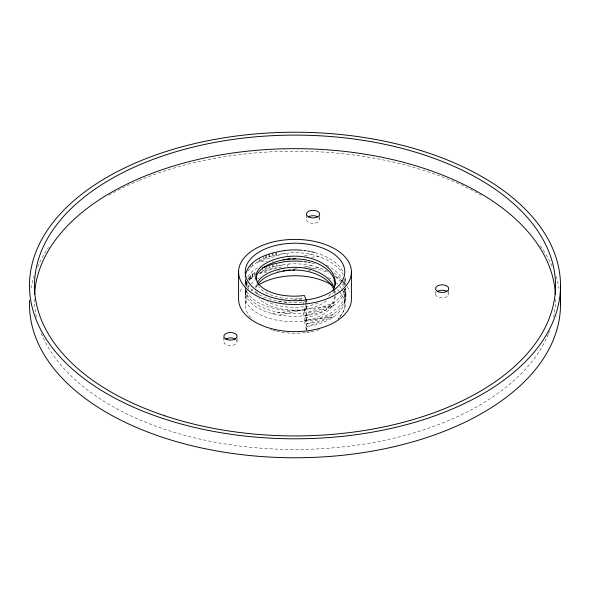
<?xml version="1.0" encoding="UTF-8"?>
<svg xmlns="http://www.w3.org/2000/svg" width="590" height="590" viewBox="0 0 590 590"><rect width="100%" height="100%" fill="white"/><g stroke="black" fill="none" stroke-linecap="round" stroke-linejoin="round"><path stroke-width="0.44" stroke-dasharray="2.95 2.21" d="M245.366 288.488L245.3 292.463L246.458 296.527A50.349 26.285 -1 0 0 272.256 313.607L279.527 315.126A50.379 26.299 -1 0 0 302.95 315.893L306.837 315.458A50.379 31.735 1.1 0 0 333.527 305.686A50.349 31.713 1.1 0 0 345.57 288.613M302.95 304.75L303.68 301.497M302.95 315.893L304.411 309.403L304.411 306.645A39.619 25.503 1.5 0 0 317.885 303.054M287.573 255.381L288.119 252.948A50.379 31.735 1.1 0 1 311.527 254.496L318.814 256.554A50.349 31.713 1.1 0 1 343.572 275.456M287.573 266.525L288.119 264.099L280.42 265.109L269.623 267.786L261.06 271.297M245.875 280.648L245.204 284.904L245.182 276.496M245.374 285.582L246.598 281.681L246.598 284.439L245.875 286.283M246.598 289.948L245.182 295.915L246.458 302.043A50.357 26.292 -1 0 0 306.837 320.975A50.357 31.72 1.1 0 0 345.777 288.326M246.598 284.439L247.667 282.455M247.667 276.821L252.572 271.201L259.054 266.732M247.785 271.105C256.879 258.501 273.546 254.622 288.119 252.948M248.198 278.923L250.883 275.663L255.072 272.108L255.072 274.866L249.194 280.309L249.194 277.551M247.785 287.773L249.194 285.826M250.883 283.93L255.072 280.383M257.55 278.738L259.054 277.883M259.806 266.304L260.256 266.053M344.398 289.926A50.357 31.72 1.1 0 1 333.534 302.935L306.837 312.7A50.357 26.292 -1 0 1 246.458 293.776L245.204 287.78M306.837 315.458L333.527 305.686L272.256 313.607M345.349 288.717A50.357 31.72 1.1 0 1 333.534 314.079L306.837 323.851L306.837 331.204M284.233 253.368L257.55 262.078L266.643 261.252M260.131 272.381L284.233 264.512M272.388 261.341L273.089 261.112M283.974 302.958L289.306 301.726M299.078 299.477L303.526 298.459M279.527 315.126L304.411 309.403A39.619 25.503 1.5 0 0 327.369 300.074M277.44 271.216L279.675 270.773M304.433 255.927L311.542 254.526M293.768 269.173L297.323 268.472M305.318 266.901L311.542 265.67L318.814 267.705A50.349 31.713 1.1 0 1 328.601 272.019M306.837 332.126L308.364 331.882M278.532 301.579L283.016 300.952M293.776 299.447L303.651 298.341M311.638 257.211L318.814 256.554M259.364 273.059L266.643 272.396M310.746 268.443L318.814 267.705M306.645 301.151L306.837 309.831A50.357 26.292 -1 0 1 246.458 290.899L245.794 288.975M334.906 296.291A39.619 25.503 1.5 0 1 304.418 317.796L306.837 323.851A50.379 31.735 1.1 0 0 333.527 314.079M247.498 287.36A50.349 26.285 -1 0 1 246.458 285.383L245.344 281.43L245.344 278.672L246.458 282.625A50.357 26.292 -1 0 0 306.837 301.549M245.344 281.43L245.182 279.254M305.9 305.45L306.837 309.831M305.155 301.851L305.716 304.551M304.411 309.403L306.645 320.193L306.645 312.294L304.411 306.645A39.619 20.075 -1.3 0 1 267.248 301.763M306.276 329.545L304.411 320.547L304.411 317.789M245.219 304.484L245.182 287.647M448.776 289.535L448.776 294.049M435.501 291.342L435.501 294.049M345.895 293.695L345.895 296.445M344.781 279.195L344.781 285.516M344.781 289.13L344.781 304.484M319.706 215.918L319.706 219.532M306.837 320.975L306.837 312.7A50.379 31.735 1.1 0 0 333.527 302.928M306.645 305.539L306.645 309.049M306.645 323.445L306.645 329.589M306.431 215.018L306.431 219.532M276.695 251.945L276.695 254.703M276.695 264.01L276.695 265.854M275.936 252.159L275.936 254.917M273.089 252.837L273.089 255.595M273.089 263.988L273.089 266.746M272.388 253.066L272.388 255.824M272.388 265.131L272.388 266.975M269.623 253.877L269.623 256.635M269.623 265.943L269.623 267.786M268.981 254.113L268.981 256.871M266.319 255.05L266.319 257.808M266.319 266.201L266.319 268.959M265.736 255.293L265.736 258.051M265.736 267.366L265.736 269.202M263.184 256.355L263.184 259.113M262.675 267.749L262.675 270.508M259.806 258.029L259.806 260.787M254.74 272.351L254.74 275.11M252.845 262.697L252.845 265.456M252.845 273.841L252.845 276.599M252.572 274.077L252.572 276.835M250.883 275.663L250.883 278.421M250.662 264.74L250.662 267.491M250.662 275.884L250.662 278.642M249.024 277.765L249.024 280.523M246.679 281.496L246.679 284.255M245.794 280.7L245.831 286.452M245.794 291.851L245.794 294.602M245.728 280.604L245.728 283.362M245.728 291.755L245.728 294.513M245.344 289.823L245.344 292.581M237.106 338.129L237.106 341.743M223.831 337.229L223.831 341.743M339.353 291.438A49.781 28.74 0 0 1 339.929 316.86M339.353 317.531A49.781 28.74 0 0 1 338.114 318.858M319.323 329.559A49.781 28.74 0 0 1 314.949 330.813M314.05 331.034A49.781 28.74 0 0 1 311.122 331.676M310.384 331.816A49.781 28.74 0 0 1 276.673 331.204M275.95 331.034A49.781 28.74 0 0 1 273.273 330.341M272.403 330.09A49.781 28.74 0 0 1 270.677 329.559M250.647 317.531A49.781 28.74 0 0 1 249.01 293.488M250.647 291.438A49.781 28.74 0 0 1 252.557 289.469M255.308 287.138A49.781 28.74 0 0 1 257.144 285.818A39.619 20.075 -1.3 0 0 256.458 287.315M337.443 289.469A49.781 28.74 0 0 1 338.749 290.767M344.892 278.687A50.349 31.713 1.1 0 1 345.777 282.809M301.527 250.226A50.357 31.72 1.1 0 1 303.098 250.381M309.278 251.296A50.357 31.72 1.1 0 1 310.79 251.606M315.237 252.69A50.357 31.72 1.1 0 1 343.579 272.698M345.349 277.573A50.357 31.72 1.1 0 1 345.703 285.029M298.267 309.971A39.619 20.075 -1.3 0 1 259.18 298.584M256.34 293.599A39.619 20.075 -1.3 0 1 255.913 290.457M258.781 295.354A39.619 20.075 -1.3 0 1 256.916 292.375M255.913 287.706A39.619 20.075 -1.3 0 1 257.093 283.001M330.673 293.975A39.619 25.503 1.5 0 1 327.369 297.316M333.977 291.172A39.619 25.503 1.5 0 1 332 294.941M342.244 289.756A50.357 31.72 1.1 0 1 338.232 318.408M308.511 270.574A50.357 31.72 1.1 0 1 310.79 271.017M328.601 277.536A50.357 31.72 1.1 0 1 333.49 280.67M336.551 283.148A50.357 31.72 1.1 0 1 337.672 284.196M339.707 286.349A50.357 31.72 1.1 0 1 341.47 288.606M335.157 296.387A39.619 25.503 1.5 0 1 304.411 320.554L333.527 316.837A50.349 31.713 1.1 0 0 344.612 289.019M334.154 290.413A39.619 25.503 1.5 0 1 334.98 293.717M298.267 298.828A39.619 20.075 -1.3 0 1 258.781 286.961M257.734 285.494A39.619 20.075 -1.3 0 1 256.916 283.989M248.833 289.284A50.349 26.285 -1 0 1 247.911 288.009M335.371 276.622A50.349 31.713 1.1 0 1 340.614 281.954M342.237 284.247A50.349 31.713 1.1 0 1 343.572 286.607M288.112 264.069A50.379 31.735 1.1 0 1 311.527 265.64M334.869 290.295A39.619 25.503 1.5 0 1 335.164 293.636M311.542 262.911A50.357 31.72 1.1 0 1 315.237 263.841M334.132 272.882A50.357 31.72 1.1 0 1 342.244 281.489M342.716 282.263A50.357 31.72 1.1 0 1 344.302 285.449M326.307 265.175A50.357 31.72 1.1 0 1 342.244 278.613M343.579 280.973A50.357 31.72 1.1 0 1 345.349 285.84M240.137 291.46A56.419 32.575 0 0 1 242.874 286.6M244.732 284.277A56.419 32.575 0 0 1 246.893 282.042M249.356 279.918A56.419 32.575 0 0 1 254.334 276.489M259.04 273.967A56.419 32.575 0 0 1 284.432 267.071M303.828 266.894A56.419 32.575 0 0 1 306.439 267.167M308.172 267.388A56.419 32.575 0 0 1 328.165 272.713M335.666 276.489A56.419 32.575 0 0 1 342.517 281.504M343.107 282.042A56.419 32.575 0 0 1 345.268 284.277M347.127 286.6A56.419 32.575 0 0 1 349.863 291.46M31.005 288.178A265.5 153.282 0 0 1 34.036 276.268M37.546 267.034A265.5 153.282 0 0 1 48.66 247.313M108.818 195.202A265.5 153.282 0 0 1 138.104 180.828M138.945 180.474A265.5 153.282 0 0 1 481.182 195.202M540.293 245.823A265.5 153.282 0 0 1 552.454 267.034M555.964 276.268A265.5 153.282 0 0 1 558.996 288.178M236.214 339.825A6.638 3.835 0 0 1 230.469 345.578A6.638 3.835 0 0 1 224.716 339.825M447.884 292.139A6.638 3.835 0 0 1 442.139 297.884A6.638 3.835 0 0 1 436.394 292.139M318.821 217.621A6.638 3.835 0 0 1 313.069 223.367A6.638 3.835 0 0 1 307.324 217.621M555.514 299.064A260.514 150.406 0 0 1 553.619 317.191M549.622 330.887A260.514 150.406 0 0 1 548.656 333.357M548.317 334.176A260.514 150.406 0 0 1 292.08 449.462A260.514 150.406 0 0 1 40.378 330.887M36.381 317.191A260.514 150.406 0 0 1 34.486 299.064M333.527 316.837L306.837 326.609A50.379 31.735 1.1 0 0 333.527 316.837"/><path stroke-width="0.89" d="M245.182 276.496C247.726 258.693 269.188 253.044 284.233 250.61M262.675 267.749L273.089 263.988L284.233 261.761A50.357 31.72 1.1 0 1 302.309 261.451M290.214 258.73L283.023 259.762M290.214 269.873L283.023 270.906M255.913 279.313A39.619 20.075 -1.3 0 1 286.659 259.423L295.502 258.685M257.97 284.233A39.619 20.075 -1.3 0 1 286.659 270.574L294.602 269.918M306.328 300.34L304.411 295.494A39.619 20.075 -1.3 0 1 256.916 281.231A39.619 20.075 -1.3 0 1 286.659 256.665A39.619 25.503 1.5 0 1 324.891 264.947A39.619 25.503 1.5 0 1 333.107 290.324M560.5 285.516A265.5 153.282 0 0 1 162.25 418.266A265.5 153.282 0 0 1 162.25 152.766A265.5 153.282 0 0 1 560.5 285.516L560.5 304.484M351.419 271.968L351.419 299.064A56.419 32.575 0 0 1 295 331.639A56.419 32.575 0 0 1 238.581 299.064L238.581 271.968M258.442 284.977A49.781 28.74 0 0 1 332.214 285.39M292.81 258.921A39.619 25.503 1.5 0 1 335.157 285.243M284.233 250.61A50.357 31.72 1.1 0 1 301.527 250.226M303.872 250.47A50.357 31.72 1.1 0 1 306.203 250.78M307.744 251.023A50.357 31.72 1.1 0 1 309.278 251.296M311.542 251.768A50.357 31.72 1.1 0 1 314.507 252.491M303.872 261.613A50.357 31.72 1.1 0 1 306.977 262.048M308.511 262.307A50.357 31.72 1.1 0 1 310.038 262.594M334.154 287.655A39.619 25.503 1.5 0 0 286.659 267.816A39.619 20.075 -1.3 0 0 257.093 283.001M292.81 270.072A39.619 25.503 1.5 0 1 333.335 288.466M560.397 300.185A265.5 153.282 0 0 1 295 457.766A265.5 153.282 0 0 1 29.603 300.185M225.771 339.036A6.638 3.835 0 0 1 235.159 339.036M437.448 291.342A6.638 3.835 0 0 1 446.829 291.342M308.378 216.825A6.638 3.835 0 0 0 319.478 215.107A6.638 3.835 0 0 0 311.35 210.416A6.638 3.835 0 0 0 308.378 216.825A6.638 3.835 0 0 1 317.767 216.825M34.604 294.521A260.514 150.406 0 0 1 295 148.658A260.514 150.406 0 0 1 555.397 294.521M263.044 298.813A56.419 32.575 0 0 0 351.242 274.52A56.419 32.575 0 0 0 270.714 242.564A56.419 32.575 0 0 0 263.044 298.813M266.805 295.656A49.781 28.74 0 0 0 344.626 274.225A49.781 28.74 0 0 0 273.568 246.023A49.781 28.74 0 0 0 266.805 295.656M164.743 415.773A260.514 150.406 0 0 0 555.514 285.516A260.514 150.406 0 0 0 164.743 155.259A260.514 150.406 0 0 0 164.743 415.773M227.15 339.641A6.638 3.835 0 0 0 237.106 336.322A6.638 3.835 0 0 0 227.15 333.003A6.638 3.835 0 0 0 227.15 339.641M438.82 291.954A6.638 3.835 0 0 0 448.776 288.635A6.638 3.835 0 0 0 438.82 285.317A6.638 3.835 0 0 0 438.82 291.954"/></g></svg>
